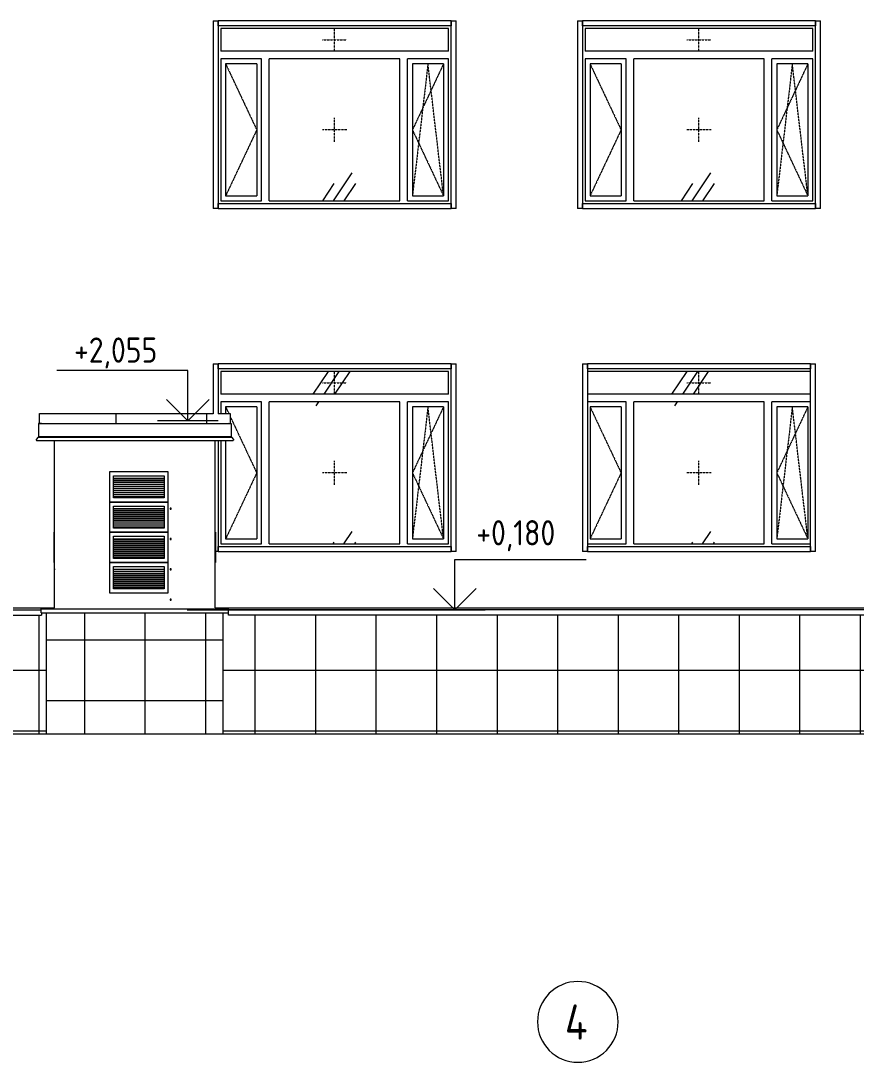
# Model space of a CAD drawing. Header units: millimetres. Extents: x -515342 to 330399, y -224905 to 507333.
# Drawn here: x 243080 to 251363, y -2235 to 8088 of the extents above; entities that cross this region are included whole.
import ezdxf

# ---------------------------------------------------------------- set-up
doc = ezdxf.new("R2010")
doc.units = ezdxf.units.MM
doc.linetypes.add('ASVP_Штриховая_ш2 п1', pattern=[3, 2, -1])
doc.layers.get('0').update_dxf_attribs({"lineweight": 0})
for name, color, linetype, lineweight in [('Аннотация', 7, 'Continuous', 0), ('Витраж', 7, 'Continuous', 0), ('Воздуховоды', 7, 'Continuous', 0), ('Крыша', 7, 'Continuous', 0), ('Крыша штриховка', 7, 'Continuous', 0), ('Линии', 7, 'Continuous', 0), ('Обобщенные модели', 7, 'Continuous', 0), ('Ограждение', 7, 'Continuous', 0), ('Окна', 7, 'Continuous', 0), ('Окна открывание', 7, 'Continuous', 0), ('Оси', 7, 'Continuous', 0), ('Отметки', 7, 'Continuous', 0), ('Стены внутренние', 7, 'Continuous', 0), ('Стены штриховка поверхности', 7, 'Continuous', 0)]:
    doc.layers.add(name, color=color, linetype=linetype, lineweight=lineweight)
doc.styles.add('GOST Common', font='', dxfattribs={"width": 0.9, "height": 350})
doc.styles.add('GOST Common_1', font='', dxfattribs={"width": 0.9, "height": 250})
doc.styles.get('GOST Common').set_extended_font_data('GOST Common')
doc.styles.get('GOST Common_1').set_extended_font_data('GOST Common')
pattern_1 = [(0, (21713.4, 150), (0, 600), []), (90, (21713.4, 150), (-600, 4e-14), [])]
pattern_2 = [(236.31, (995.8, 1244.6), (-1777.996, -3556.002), [641.07, -5769.6]), (236.31, (1031.34, 1137.9), (-1777.996, -3556.002), [384.64, -6026.03]), (236.31, (818, 1137.9), (-1777.996, -3556.002), [384.64, -6026.03])]

# ---------------------------------------------------------------- blocks, each defined once
blk = doc.blocks.new('Окно_ПВХ_3Створки_1Фрамуга-верх - АР_Окно_ОП_1820_h_х2370_3ст2фр-в-V14-О_АР_Эскиз_Фасад 1-12 копия 1')
at = {"layer": 'Окна'}
h = blk.add_hatch(dxfattribs=at)
h.set_pattern_fill('FP_1', color=256, style=0, pattern_type=2)
h.set_pattern_definition(pattern_2)
h.paths.add_polyline_path([(25465, 885), (25709, 885), (25709, 2193), (25401, 2193), (25401, 885)])
h = blk.add_hatch(dxfattribs=at)
h.set_pattern_fill('FP_1', color=256, style=0, pattern_type=2)
h.set_pattern_definition(pattern_2)
h.paths.add_polyline_path([(27253, 885), (27561, 885), (27561, 2193), (27253, 2193), (27253, 1131)])
at = {"layer": 'Окна открывание'}
h = blk.add_hatch(dxfattribs=at)
h.set_pattern_fill('FP_1', color=256, style=0, pattern_type=2)
h.set_pattern_definition(pattern_2)
h.paths.add_polyline_path([(26583, 2318), (27586, 2318), (27586, 2544), (25376, 2544), (25376, 2318), (25834, 2318)])
h = blk.add_hatch(dxfattribs=at)
h.set_pattern_fill('FP_1', color=256, style=0, pattern_type=2)
h.set_pattern_definition(pattern_2)
h.paths.add_polyline_path([(25834, 836), (27128, 836), (27128, 2242), (25834, 2242), (25834, 871)])
at = {"layer": 'Окна'}
for p, q in [((27586, 2544), (25376, 2544)), ((27586, 2318), (25376, 2318)), ((25758, 2242), (25376, 2242)), ((25401, 2193), (25401, 885)), ((25709, 2193), (25401, 2193)), ((25709, 2193), (25709, 885)), ((25758, 836), (25758, 2242)), ((27128, 2242), (25834, 2242)), ((25834, 836), (25834, 2242)), ((27128, 836), (27128, 2242)), ((27586, 2242), (27204, 2242)), ((27204, 836), (27204, 2242)), ((27253, 2193), (27253, 885)), ((27561, 2193), (27253, 2193)), ((27561, 2193), (27561, 885)), ((25376, 836), (25758, 836)), ((25401, 885), (25709, 885)), ((25834, 836), (27128, 836)), ((27204, 836), (27586, 836)), ((27253, 885), (27561, 885))]:
    blk.add_line(p, q, dxfattribs=at)
at = {"layer": 'Окна открывание', "linetype": 'ASVP_Штриховая_ш2 п1'}
for p, q in [((26481, 2318), (26481, 2544)), ((26361, 2431), (26601, 2431)), ((25401, 2193), (25709, 1539)), ((27407, 2193), (27253, 885)), ((27561, 2193), (27253, 1539)), ((27561, 885), (27407, 2193)), ((26481, 1419), (26481, 1659)), ((25709, 1539), (25401, 885)), ((26601, 1539), (26361, 1539)), ((27253, 1539), (27561, 885))]:
    blk.add_line(p, q, dxfattribs=at)
blk = doc.blocks.new('Окно_ПВХ_3Створки_1Фрамуга-верх - АР_Окно_ОП_1820_h_х2370_3ст2фр-в-V15-О_АР_Эскиз_Фасад 1-12 копия 1')
at = {"layer": 'Окна'}
h = blk.add_hatch(dxfattribs=at)
h.set_pattern_fill('FP_1', color=256, style=0, pattern_type=2)
h.set_pattern_definition(pattern_2)
h.paths.add_polyline_path([(21788, 885), (22096, 885), (22096, 2193), (21788, 2193), (21788, 2129), (21833, 2129), (21833, 2030), (21843, 2030), (21844, 1893), (21845, 1892), (21867, 1869), (21866, 1864), (21863, 1862), (21858, 1861), (21788, 1861), (21788, 1193)])
h = blk.add_hatch(dxfattribs=at)
h.set_pattern_fill('FP_1', color=256, style=0, pattern_type=2)
h.set_pattern_definition(pattern_2)
h.paths.add_polyline_path([(23899, 885), (23948, 885), (23948, 2193), (23640, 2193), (23640, 885), (23676, 885)])
at = {"layer": 'Окна открывание'}
h = blk.add_hatch(dxfattribs=at)
h.set_pattern_fill('FP_1', color=256, style=0, pattern_type=2)
h.set_pattern_definition(pattern_2)
h.paths.add_polyline_path([(23591, 2318), (23997, 2318), (23997, 2544), (21739, 2544), (21739, 2318), (23515, 2318)])
h = blk.add_hatch(dxfattribs=at)
h.set_pattern_fill('FP_1', color=256, style=0, pattern_type=2)
h.set_pattern_definition(pattern_2)
h.paths.add_polyline_path([(22221, 836), (23515, 836), (23515, 2242), (22221, 2242), (22221, 971)])
at = {"layer": 'Окна'}
for p, q in [((23997, 2544), (21739, 2544)), ((21739, 2544), (21739, 2318)), ((23997, 2318), (23997, 2544)), ((23997, 2318), (21739, 2318)), ((22145, 2242), (21739, 2242)), ((21739, 2242), (21739, 2129)), ((21788, 2193), (21788, 2129)), ((22096, 2193), (21788, 2193)), ((22096, 2193), (22096, 885)), ((22145, 836), (22145, 2242)), ((23515, 2242), (22221, 2242)), ((22221, 836), (22221, 2242)), ((23515, 836), (23515, 2242)), ((23997, 2242), (23591, 2242)), ((23591, 836), (23591, 2242)), ((23640, 2193), (23640, 885)), ((23948, 2193), (23640, 2193)), ((23948, 2193), (23948, 885)), ((23997, 836), (23997, 2242)), ((21739, 1862), (21739, 836)), ((21788, 1862), (21788, 885)), ((21739, 836), (22145, 836)), ((21788, 885), (22096, 885)), ((22221, 836), (23515, 836)), ((23591, 836), (23997, 836)), ((23640, 885), (23948, 885))]:
    blk.add_line(p, q, dxfattribs=at)
at = {"layer": 'Окна открывание', "linetype": 'ASVP_Штриховая_ш2 п1'}
for p, q in [((22868, 2318), (22868, 2544)), ((22748, 2431), (22988, 2431)), ((21788, 2193), (21819, 2129)), ((23794, 2193), (23640, 885)), ((23948, 2193), (23640, 1539)), ((23948, 885), (23794, 2193)), ((21833, 2097), (22096, 1539)), ((22868, 1419), (22868, 1659)), ((22096, 1539), (21788, 885)), ((22988, 1539), (22748, 1539)), ((23640, 1539), (23948, 885))]:
    blk.add_line(p, q, dxfattribs=at)
blk = doc.blocks.new('Окно_ПВХ_3Створки_1Фрамуга-верх - АР_Окно_ОП_1820_h_х2370_3ст2фр-в-V52-О_АР_Эскиз_Фасад 1-12 копия 1')
at = {"layer": 'Окна'}
h = blk.add_hatch(dxfattribs=at)
h.set_pattern_fill('FP_1', color=256, style=0, pattern_type=2)
h.set_pattern_definition(pattern_2)
h.paths.add_polyline_path([(25401, 4285), (25709, 4285), (25709, 5593), (25401, 5593), (25401, 4428)])
h = blk.add_hatch(dxfattribs=at)
h.set_pattern_fill('FP_1', color=256, style=0, pattern_type=2)
h.set_pattern_definition(pattern_2)
h.paths.add_polyline_path([(27253, 4285), (27561, 4285), (27561, 5593), (27253, 5593), (27253, 4327)])
at = {"layer": 'Окна открывание'}
h = blk.add_hatch(dxfattribs=at)
h.set_pattern_fill('FP_1', color=256, style=0, pattern_type=2)
h.set_pattern_definition(pattern_2)
h.paths.add_polyline_path([(25834, 4236), (27128, 4236), (27128, 5642), (25834, 5642), (25834, 4327)])
at = {"layer": 'Окна'}
for p, q in [((27610, 5944), (25352, 5944)), ((25352, 5944), (25352, 5718)), ((27610, 5718), (27610, 5944)), ((27610, 5718), (25352, 5718)), ((25758, 5642), (25352, 5642)), ((25352, 5642), (25352, 4236)), ((25401, 5593), (25401, 4285)), ((25709, 5593), (25401, 5593)), ((25709, 5593), (25709, 4285)), ((25758, 4236), (25758, 5642)), ((27128, 5642), (25834, 5642)), ((25834, 4236), (25834, 5642)), ((27128, 4236), (27128, 5642)), ((27610, 5642), (27204, 5642)), ((27204, 4236), (27204, 5642)), ((27253, 5593), (27253, 4285)), ((27561, 5593), (27253, 5593)), ((27561, 5593), (27561, 4285)), ((27610, 4236), (27610, 5642)), ((25352, 4236), (25758, 4236)), ((25401, 4285), (25709, 4285)), ((25834, 4236), (27128, 4236)), ((27204, 4236), (27610, 4236)), ((27253, 4285), (27561, 4285))]:
    blk.add_line(p, q, dxfattribs=at)
at = {"layer": 'Окна открывание', "linetype": 'ASVP_Штриховая_ш2 п1'}
for p, q in [((26481, 5718), (26481, 5944)), ((26361, 5831), (26601, 5831)), ((25401, 5593), (25709, 4939)), ((27407, 5593), (27253, 4285)), ((27561, 5593), (27253, 4939)), ((27561, 4285), (27407, 5593)), ((26481, 4819), (26481, 5059)), ((25709, 4939), (25401, 4285)), ((26601, 4939), (26361, 4939)), ((27253, 4939), (27561, 4285))]:
    blk.add_line(p, q, dxfattribs=at)
blk = doc.blocks.new('Окно_ПВХ_3Створки_1Фрамуга-верх - АР_Окно_ОП_1820_h_х2370_3ст2фр-в-V53-О_АР_Эскиз_Фасад 1-12 копия 1')
at = {"layer": 'Окна'}
h = blk.add_hatch(dxfattribs=at)
h.set_pattern_fill('FP_1', color=256, style=0, pattern_type=2)
h.set_pattern_definition(pattern_2)
h.paths.add_polyline_path([(21886, 4285), (22096, 4285), (22096, 5593), (21788, 5593), (21788, 4285)])
h = blk.add_hatch(dxfattribs=at)
h.set_pattern_fill('FP_1', color=256, style=0, pattern_type=2)
h.set_pattern_definition(pattern_2)
h.paths.add_polyline_path([(23948, 4285), (23948, 5593), (23640, 5593), (23640, 4285), (23899, 4285)])
at = {"layer": 'Окна открывание'}
h = blk.add_hatch(dxfattribs=at)
h.set_pattern_fill('FP_1', color=256, style=0, pattern_type=2)
h.set_pattern_definition(pattern_2)
h.paths.add_polyline_path([(23312, 4236), (23515, 4236), (23515, 5642), (22221, 5642), (22221, 4236), (23284, 4236)])
at = {"layer": 'Окна'}
for p, q in [((23997, 5944), (21739, 5944)), ((21739, 5944), (21739, 5718)), ((23997, 5718), (23997, 5944)), ((23997, 5718), (21739, 5718)), ((22145, 5642), (21739, 5642)), ((21739, 5642), (21739, 4236)), ((21788, 5593), (21788, 4285)), ((22096, 5593), (21788, 5593)), ((22096, 5593), (22096, 4285)), ((22145, 4236), (22145, 5642)), ((23515, 5642), (22221, 5642)), ((22221, 4236), (22221, 5642)), ((23515, 4236), (23515, 5642)), ((23997, 5642), (23591, 5642)), ((23591, 4236), (23591, 5642)), ((23640, 5593), (23640, 4285)), ((23948, 5593), (23640, 5593)), ((23948, 5593), (23948, 4285)), ((23997, 4236), (23997, 5642)), ((21739, 4236), (22145, 4236)), ((21788, 4285), (22096, 4285)), ((22221, 4236), (23515, 4236)), ((23591, 4236), (23997, 4236)), ((23640, 4285), (23948, 4285))]:
    blk.add_line(p, q, dxfattribs=at)
at = {"layer": 'Окна открывание', "linetype": 'ASVP_Штриховая_ш2 п1'}
for p, q in [((22868, 5718), (22868, 5944)), ((22748, 5831), (22988, 5831)), ((21788, 5593), (22096, 4939)), ((23794, 5593), (23640, 4285)), ((23948, 5593), (23640, 4939)), ((23948, 4285), (23794, 5593)), ((22868, 4819), (22868, 5059)), ((22096, 4939), (21788, 4285)), ((22988, 4939), (22748, 4939)), ((23640, 4939), (23948, 4285))]:
    blk.add_line(p, q, dxfattribs=at)
blk = doc.blocks.new('Прямоугольный импост - АР_Откос_Металлический_50х330 Коричневый Правый-9899915-О_АР_Эскиз_Фасад 1-12 копия 1')
at = {"layer": 'Витраж'}
for p, q in [((25376, 2570), (25376, 2620)), ((27586, 2620), (25376, 2620)), ((27586, 2620), (27586, 2570)), ((27586, 2570), (25376, 2570))]:
    blk.add_line(p, q, dxfattribs=at)
blk = doc.blocks.new('Прямоугольный импост - АР_Откос_Металлический_50х330 Коричневый Левый-9899769-О_АР_Эскиз_Фасад 1-12 копия 1')
at = {"layer": 'Витраж'}
for p, q in [((25376, 760), (25376, 810)), ((25376, 810), (27586, 810)), ((25376, 760), (27586, 760)), ((27586, 810), (27586, 760))]:
    blk.add_line(p, q, dxfattribs=at)
blk = doc.blocks.new('Прямоугольный импост - АР_Откос_Металлический_50х330 Коричневый Правый-9899914-О_АР_Эскиз_Фасад 1-12 копия 1')
at = {"layer": 'Витраж'}
for p, q in [((38540, 2620), (38590, 2620)), ((38540, 2620), (38540, 760)), ((38590, 2620), (38590, 760)), ((38590, 760), (38540, 760))]:
    blk.add_line(p, q, dxfattribs=at)
blk = doc.blocks.new('Прямоугольный импост - АР_Откос_Металлический_50х330 Коричневый Левый-9899768-О_АР_Эскиз_Фасад 1-12 копия 1')
at = {"layer": 'Витраж'}
for p, q in [((40000, 2620), (40050, 2620)), ((40000, 760), (40000, 2620)), ((40050, 760), (40050, 2620)), ((40050, 760), (40000, 760))]:
    blk.add_line(p, q, dxfattribs=at)
blk = doc.blocks.new('Прямоугольный импост - АР_Откос_Металлический_50х330 Белый Правый-9899490-О_АР_Эскиз_Фасад 1-12 копия 1')
at = {"layer": 'Витраж'}
for p, q in [((21713, 2570), (21713, 2620)), ((24023, 2620), (21713, 2620)), ((24023, 2620), (24023, 2570)), ((24023, 2570), (21713, 2570))]:
    blk.add_line(p, q, dxfattribs=at)
blk = doc.blocks.new('Прямоугольный импост - АР_Откос_Металлический_50х330 Белый Левый-9898758-О_АР_Эскиз_Фасад 1-12 копия 1')
at = {"layer": 'Витраж'}
for p, q in [((21713, 760), (21713, 810)), ((21713, 810), (24023, 810)), ((21713, 760), (24023, 760)), ((24023, 810), (24023, 760))]:
    blk.add_line(p, q, dxfattribs=at)
blk = doc.blocks.new('Прямоугольный импост - АР_Откос_Металлический_50х330 Белый Правый-V98-О_АР_Эскиз_Фасад 1-12 копия 1')
at = {"layer": 'Витраж'}
for p, q in [((21663, 2620), (21713, 2620)), ((21663, 2620), (21663, 2124)), ((21713, 2620), (21713, 2124)), ((21713, 1862), (21713, 760)), ((21713, 760), (21688, 760))]:
    blk.add_line(p, q, dxfattribs=at)
blk = doc.blocks.new('Прямоугольный импост - АР_Откос_Металлический_50х330 Белый Левый-9898757-О_АР_Эскиз_Фасад 1-12 копия 1')
at = {"layer": 'Витраж'}
for p, q in [((31673, 2620), (31723, 2620)), ((31673, 760), (31673, 2620)), ((31723, 760), (31723, 2620)), ((31723, 760), (31673, 760))]:
    blk.add_line(p, q, dxfattribs=at)
blk = doc.blocks.new('Прямоугольный импост - АР_Откос_Металлический_50х330 Белый Правый-9899489-О_АР_Эскиз_Фасад 1-12 копия 1')
at = {"layer": 'Витраж'}
for p, q in [((30113, 2620), (30163, 2620)), ((30113, 2620), (30113, 760)), ((30163, 2620), (30163, 760)), ((30163, 760), (30113, 760))]:
    blk.add_line(p, q, dxfattribs=at)
blk = doc.blocks.new('Ограждение - Ограждение-9987008-О_АР_Эскиз_Фасад 1-12 копия 1')
at = {"layer": 'Ограждение'}
for p, q in [((21815, 190), (21815, 200)), ((40535, 182), (21815, 182)), ((21815, 130), (21815, 150)), ((40535, 130), (21815, 130))]:
    blk.add_line(p, q, dxfattribs=at)
blk = doc.blocks.new('Ограждение - Ограждение-9987607-О_АР_Эскиз_Фасад 1-12 копия 1')
at = {"layer": 'Ограждение'}
for p, q in [((19959, 190), (20091, 200)), ((19959, 150), (19959, 190)), ((19959, 190), (21815, 190)), ((19959, 150), (21815, 150)), ((21815, 190), (21683, 200)), ((21815, 150), (21815, 190))]:
    blk.add_line(p, q, dxfattribs=at)
blk = doc.blocks.new('Ограждение - Ограждение-10016620-О_АР_Эскиз_Фасад 1-12 копия 1')
at = {"layer": 'Ограждение'}
for p, q in [((15305, 130), (15305, 182)), ((15305, 182), (15375, 182)), ((15305, 130), (15375, 130)), ((15825, 182), (15970, 182)), ((15825, 130), (15970, 130)), ((16071, 182), (16587, 182)), ((16071, 130), (16587, 130)), ((16360, 200), (16587, 182)), ((16587, 182), (16605, 182)), ((16587, 182), (16587, 130)), ((16587, 130), (16605, 130)), ((16705, 182), (19959, 182)), ((16705, 130), (19962, 130)), ((19962, 200), (19962, 190)), ((19962, 150), (19962, 130))]:
    blk.add_line(p, q, dxfattribs=at)
blk = doc.blocks.new('443_Арктика_Решетка АМН - 1-10144462-О_АР_Эскиз_Фасад 1-12 копия 1')
at = {"layer": 'Воздуховоды'}
for p, q in [((21217, 950), (20637, 950)), ((20637, 950), (20637, 650)), ((21217, 650), (21217, 950)), ((20677, 690), (20677, 910)), ((20677, 910), (21177, 910)), ((20677, 883), (21177, 883)), ((21177, 882), (20677, 882)), ((20677, 863), (21177, 863)), ((21177, 862), (20677, 862)), ((20677, 843), (21177, 843)), ((21177, 842), (20677, 842)), ((21177, 910), (21177, 690)), ((20677, 823), (21177, 823)), ((21177, 822), (20677, 822)), ((20677, 803), (21177, 803)), ((21177, 802), (20677, 802)), ((20677, 783), (21177, 783)), ((21177, 782), (20677, 782)), ((20677, 763), (21177, 763)), ((21177, 762), (20677, 762)), ((20677, 743), (21177, 743)), ((21177, 742), (20677, 742)), ((20677, 723), (21177, 723)), ((20637, 650), (21217, 650)), ((21177, 722), (20677, 722)), ((20677, 703), (21177, 703)), ((21177, 702), (20677, 702)), ((21177, 690), (20677, 690))]:
    blk.add_line(p, q, dxfattribs=at)
blk = doc.blocks.new('Материал вентрешетки - Материал-10144709-О_АР_Эскиз_Фасад 1-12 копия 1')
at = {"layer": 'Обобщенные модели'}
for p, q in [((21249, 588), (21239, 588)), ((21239, 588), (21239, 578)), ((21239, 578), (21249, 578)), ((21249, 578), (21249, 588))]:
    blk.add_line(p, q, dxfattribs=at)
blk = doc.blocks.new('443_Арктика_Решетка АМН - 1-V346-О_АР_Эскиз_Фасад 1-12 копия 1')
at = {"layer": 'Воздуховоды'}
for p, q in [((21217, 1250), (20637, 1250)), ((20637, 1250), (20637, 950)), ((21217, 950), (21217, 1250)), ((20677, 990), (20677, 1210)), ((20677, 1210), (21177, 1210)), ((20677, 1183), (21177, 1183)), ((21177, 1182), (20677, 1182)), ((20677, 1163), (21177, 1163)), ((21177, 1162), (20677, 1162)), ((20677, 1143), (21177, 1143)), ((21177, 1142), (20677, 1142)), ((21177, 1210), (21177, 990)), ((20677, 1123), (21177, 1123)), ((21177, 1122), (20677, 1122)), ((20677, 1103), (21177, 1103)), ((21177, 1102), (20677, 1102)), ((20677, 1083), (21177, 1083)), ((21177, 1082), (20677, 1082)), ((20677, 1063), (21177, 1063)), ((21177, 1062), (20677, 1062)), ((20677, 1043), (21177, 1043)), ((21177, 1042), (20677, 1042)), ((20637, 950), (21217, 950)), ((20677, 1023), (21177, 1023)), ((21177, 1022), (20677, 1022)), ((20677, 1003), (21177, 1003)), ((21177, 1002), (20677, 1002)), ((21177, 990), (20677, 990))]:
    blk.add_line(p, q, dxfattribs=at)
blk = doc.blocks.new('443_Арктика_Решетка АМН - 1-V347-О_АР_Эскиз_Фасад 1-12 копия 1')
at = {"layer": 'Воздуховоды'}
for p, q in [((21217, 1550), (20637, 1550)), ((20637, 1550), (20637, 1250)), ((21217, 1250), (21217, 1550)), ((20677, 1290), (20677, 1510)), ((20677, 1510), (21177, 1510)), ((20677, 1483), (21177, 1483)), ((21177, 1482), (20677, 1482)), ((20677, 1463), (21177, 1463)), ((21177, 1462), (20677, 1462)), ((21177, 1510), (21177, 1290)), ((20677, 1443), (21177, 1443)), ((21177, 1442), (20677, 1442)), ((20677, 1423), (21177, 1423)), ((21177, 1422), (20677, 1422)), ((20677, 1403), (21177, 1403)), ((21177, 1402), (20677, 1402)), ((20677, 1383), (21177, 1383)), ((21177, 1382), (20677, 1382)), ((20677, 1363), (21177, 1363)), ((21177, 1362), (20677, 1362)), ((20677, 1343), (21177, 1343)), ((21177, 1342), (20677, 1342)), ((20637, 1250), (21217, 1250)), ((20677, 1323), (21177, 1323)), ((21177, 1322), (20677, 1322)), ((20677, 1303), (21177, 1303)), ((21177, 1302), (20677, 1302)), ((21177, 1290), (20677, 1290))]:
    blk.add_line(p, q, dxfattribs=at)
blk = doc.blocks.new('443_Арктика_Решетка АМН - 1-V348-О_АР_Эскиз_Фасад 1-12 копия 1')
at = {"layer": 'Воздуховоды'}
for p, q in [((21217, 650), (20637, 650)), ((20637, 650), (20637, 350)), ((21217, 350), (21217, 650)), ((20677, 390), (20677, 610)), ((20677, 610), (21177, 610)), ((20677, 583), (21177, 583)), ((21177, 582), (20677, 582)), ((20677, 563), (21177, 563)), ((21177, 562), (20677, 562)), ((20677, 543), (21177, 543)), ((21177, 542), (20677, 542)), ((20677, 523), (21177, 523)), ((21177, 522), (20677, 522)), ((21177, 610), (21177, 390)), ((20677, 503), (21177, 503)), ((21177, 502), (20677, 502)), ((20677, 483), (21177, 483)), ((21177, 482), (20677, 482)), ((20677, 463), (21177, 463)), ((21177, 462), (20677, 462)), ((20677, 443), (21177, 443)), ((21177, 442), (20677, 442)), ((20677, 423), (21177, 423)), ((21177, 422), (20677, 422)), ((20637, 350), (21217, 350)), ((20677, 403), (21177, 403)), ((21177, 402), (20677, 402)), ((21177, 390), (20677, 390))]:
    blk.add_line(p, q, dxfattribs=at)
blk = doc.blocks.new('443_Арктика_Решетка АМН - 2-10148031-О_АР_Эскиз_Фасад 1-12 копия 1')
at = {"layer": 'Воздуховоды'}
for p, q in [((21683, 950), (21688, 950)), ((21688, 950), (21688, 650)), ((21683, 650), (21688, 650))]:
    blk.add_line(p, q, dxfattribs=at)
blk = doc.blocks.new('443_Арктика_Решетка АМН - 2-V349-О_АР_Эскиз_Фасад 1-12 копия 1')
at = {"layer": 'Воздуховоды'}
for p, q in [((20086, 650), (20086, 950)), ((20086, 950), (20091, 950)), ((20091, 650), (20086, 650))]:
    blk.add_line(p, q, dxfattribs=at)
blk = doc.blocks.new('Материал вентрешетки - Материал-V350-О_АР_Эскиз_Фасад 1-12 копия 1')
at = {"layer": 'Обобщенные модели'}
for p, q in [((20090, 578), (20090, 588)), ((20090, 588), (20090, 578)), ((20091, 588), (20090, 588)), ((20091, 588), (20090, 588)), ((20090, 578), (20091, 578)), ((20091, 578), (20090, 578))]:
    blk.add_line(p, q, dxfattribs=at)
blk = doc.blocks.new('СД_Люблино_Фасады_rvt-1-О_АР_Эскиз_Фасад 1-12 копия 1')
at = {"layer": 'Стены штриховка поверхности', "true_color": 0xcacaca}
h = blk.add_hatch(dxfattribs=at)
h.set_pattern_fill('FP_10', color=9, style=0, pattern_type=2)
h.set_pattern_definition([(0, (20060.9, -3150), (0, 600), []), (90, (20060.9, -3150), (-600, 4e-14), [])])
h.paths.add_polyline_path([(16535, -1170), (16544, -1170), (16544, -1050), (17138, -1050), (17138, -650), (19318, -650), (19318, -1050), (20011, -1050), (20011, 150), (19962, 150), (19962, 130), (16705, 130), (16705, 65), (16710, 65), (16710, 50), (16705, 50), (16705, -677), (16710, -677), (16710, -692), (16705, -692), (16705, -704), (16706, -704), (16706, -754), (16705, -754), (16705, -812), (16725, -819), (16725, -923), (16605, -885), (16605, -754), (16603, -754), (16603, -704), (16605, -704), (16605, -692), (16602, -692), (16600, -689), (16600, -689), (16535, -689), (16535, -1050)])
h.paths.add_polyline_path([(16600, -684), (16602, -677), (16605, -677), (16605, 50), (16602, 50), (16600, 54), (16600, 53), (16535, 53), (16535, -679), (16600, -680), (16600, -683)])
h.paths.add_polyline_path([(19298, -648), (17158, -648), (17158, -340), (19298, -340), (19298, -641)])
h.paths.add_polyline_path([(16602, 50), (16601, 50), (16601, 55)])
h.paths.add_polyline_path([(16600, 58), (16602, 65), (16605, 65), (16605, 130), (16535, 130), (16535, 63), (16600, 62), (16600, 59)])
h = blk.add_hatch(dxfattribs=at)
h.set_pattern_fill('FP_12', color=9, style=0, pattern_type=2)
h.set_pattern_definition(pattern_1)
h.paths.add_polyline_path([(20111, -1050), (20111, 150), (20011, 150), (20011, -1050), (20100, -1050)])
h = blk.add_hatch(dxfattribs=at)
h.set_pattern_fill('FP_12', color=9, style=0, pattern_type=2)
h.set_pattern_definition(pattern_1)
h.paths.add_polyline_path([(21215, -1050), (21763, -1050), (21763, 150), (20111, 150), (20111, -1050), (21172, -1050)])
h = blk.add_hatch(dxfattribs=at)
h.set_pattern_fill('FP_11', color=9, style=0, pattern_type=2)
h.set_pattern_definition([(0, (41405, -3150), (0, 600), []), (90, (41405, -3150), (-600, 4e-14), [])])
h.paths.add_polyline_path([(34635, -1050), (38173, -1050), (38173, -650), (40353, -650), (40353, -1050), (40535, -1050), (40535, -754), (40533, -754), (40533, -704), (40535, -704), (40535, -692), (40530, -692), (40530, -677), (40535, -677), (40535, 50), (40530, 50), (40530, 65), (40535, 65), (40535, 130), (21815, 130), (21815, 150), (21763, 150), (21763, -1050), (29658, -1050), (29658, -650), (31838, -650), (31838, -1050), (32433, -1050), (32433, -650), (34613, -650), (34613, -1050)])
h.paths.add_polyline_path([(41323, -530), (41323, -525), (41355, -525), (41355, -406), (41318, -418), (41318, -523), (41321, -523), (41323, -529)])
h.paths.add_polyline_path([(41345, -650), (41355, -650), (41355, -535), (41323, -534), (41322, -533), (41321, -538), (41318, -538), (41319, -550), (41320, -550), (41320, -600), (41319, -600), (41319, -650)])
h.paths.add_polyline_path([(40635, -650), (41219, -650), (41218, -600), (41217, -600), (41217, -538), (41213, -538), (41213, -523), (41218, -523), (41217, -450), (40635, -640), (40635, -648)])
h.paths.add_polyline_path([(31818, -648), (29678, -648), (29678, -340), (31818, -340), (31818, -601)])
h.paths.add_polyline_path([(39238, -648), (38193, -648), (38193, -340), (40333, -340), (40333, -648), (39263, -648)])
h.paths.add_polyline_path([(32453, -648), (32453, -340), (34593, -340), (34593, -648), (32503, -648)])
h.paths.add_polyline_path([(40635, -587), (40643, -585), (40641, -580), (41218, -392), (41218, 130), (40635, 130), (40635, 65), (40640, 65), (40640, 50), (40635, 50), (40635, -586)])
h.paths.add_polyline_path([(41318, -360), (41346, -351), (41348, -355), (41355, -353), (41355, 180), (41318, 180), (41318, -356)])
at = {"layer": 'Стены внутренние'}
for p, q in [((20091, 200), (20091, 1862)), ((21683, 200), (21683, 1862)), ((16705, 200), (20086, 200)), ((20011, -1050), (20011, 150)), ((21688, 200), (40535, 200)), ((21763, -1050), (21763, 150))]:
    blk.add_line(p, q, dxfattribs=at)
at = {"layer": 'Витраж', "lineweight": 9}
for name, p in [('Прямоугольный импост - АР_Откос_Металлический_50х330 Белый Правый-9899489-О_АР_Эскиз_Фасад 1-12 копия 1', (-8449, 3400)), ('Прямоугольный импост - АР_Откос_Металлический_50х330 Белый Правый-9899490-О_АР_Эскиз_Фасад 1-12 копия 1', (0, 3400)), ('Прямоугольный импост - АР_Откос_Металлический_50х330 Белый Левый-9898757-О_АР_Эскиз_Фасад 1-12 копия 1', (-7649, 3400)), ('Прямоугольный импост - АР_Откос_Металлический_50х330 Белый Правый-9899489-О_АР_Эскиз_Фасад 1-12 копия 1', (-4837, 3400)), ('Прямоугольный импост - АР_Откос_Металлический_50х330 Белый Правый-9899490-О_АР_Эскиз_Фасад 1-12 копия 1', (3612, 3400)), ('Прямоугольный импост - АР_Откос_Металлический_50х330 Белый Левый-9898757-О_АР_Эскиз_Фасад 1-12 копия 1', (-4037, 3400)), ('Прямоугольный импост - АР_Откос_Металлический_50х330 Белый Левый-9898758-О_АР_Эскиз_Фасад 1-12 копия 1', (0, 3400)), ('Прямоугольный импост - АР_Откос_Металлический_50х330 Белый Левый-9898758-О_АР_Эскиз_Фасад 1-12 копия 1', (3612, 3400)), ('Прямоугольный импост - АР_Откос_Металлический_50х330 Белый Правый-V98-О_АР_Эскиз_Фасад 1-12 копия 1', (0, 0)), ('Прямоугольный импост - АР_Откос_Металлический_50х330 Белый Правый-9899490-О_АР_Эскиз_Фасад 1-12 копия 1', (0, 0)), ('Прямоугольный импост - АР_Откос_Металлический_50х330 Белый Левый-9898757-О_АР_Эскиз_Фасад 1-12 копия 1', (-7649, 0)), ('Прямоугольный импост - АР_Откос_Металлический_50х330 Коричневый Правый-9899914-О_АР_Эскиз_Фасад 1-12 копия 1', (-13214, 0)), ('Прямоугольный импост - АР_Откос_Металлический_50х330 Коричневый Правый-9899915-О_АР_Эскиз_Фасад 1-12 копия 1', (0, 0)), ('Прямоугольный импост - АР_Откос_Металлический_50х330 Коричневый Левый-9899768-О_АР_Эскиз_Фасад 1-12 копия 1', (-12414, 0)), ('Прямоугольный импост - АР_Откос_Металлический_50х330 Белый Левый-9898758-О_АР_Эскиз_Фасад 1-12 копия 1', (0, 0)), ('Прямоугольный импост - АР_Откос_Металлический_50х330 Коричневый Левый-9899769-О_АР_Эскиз_Фасад 1-12 копия 1', (0, 0))]:
    blk.add_blockref(name, p, dxfattribs=at)
at = {"layer": 'Воздуховоды', "lineweight": 9}
for name in ['443_Арктика_Решетка АМН - 1-V347-О_АР_Эскиз_Фасад 1-12 копия 1', '443_Арктика_Решетка АМН - 1-V346-О_АР_Эскиз_Фасад 1-12 копия 1', '443_Арктика_Решетка АМН - 2-V349-О_АР_Эскиз_Фасад 1-12 копия 1', '443_Арктика_Решетка АМН - 1-10144462-О_АР_Эскиз_Фасад 1-12 копия 1', '443_Арктика_Решетка АМН - 2-10148031-О_АР_Эскиз_Фасад 1-12 копия 1', '443_Арктика_Решетка АМН - 1-V348-О_АР_Эскиз_Фасад 1-12 копия 1']:
    blk.add_blockref(name, (0, 0), dxfattribs=at)
at = {"layer": 'Обобщенные модели', "lineweight": 9}
for name, p in [('Материал вентрешетки - Материал-10144709-О_АР_Эскиз_Фасад 1-12 копия 1', (0, 600)), ('Материал вентрешетки - Материал-10144709-О_АР_Эскиз_Фасад 1-12 копия 1', (0, 300)), ('Материал вентрешетки - Материал-V350-О_АР_Эскиз_Фасад 1-12 копия 1', (0, 0)), ('Материал вентрешетки - Материал-10144709-О_АР_Эскиз_Фасад 1-12 копия 1', (0, 0)), ('Материал вентрешетки - Материал-10144709-О_АР_Эскиз_Фасад 1-12 копия 1', (0, -300))]:
    blk.add_blockref(name, p, dxfattribs=at)
at = {"layer": 'Ограждение', "lineweight": 9}
for name in ['Ограждение - Ограждение-10016620-О_АР_Эскиз_Фасад 1-12 копия 1', 'Ограждение - Ограждение-9987607-О_АР_Эскиз_Фасад 1-12 копия 1', 'Ограждение - Ограждение-9987008-О_АР_Эскиз_Фасад 1-12 копия 1']:
    blk.add_blockref(name, (0, 0), dxfattribs=at)
at = {"layer": 'Окна', "lineweight": 9}
for name in ['Окно_ПВХ_3Створки_1Фрамуга-верх - АР_Окно_ОП_1820_h_х2370_3ст2фр-в-V53-О_АР_Эскиз_Фасад 1-12 копия 1', 'Окно_ПВХ_3Створки_1Фрамуга-верх - АР_Окно_ОП_1820_h_х2370_3ст2фр-в-V52-О_АР_Эскиз_Фасад 1-12 копия 1', 'Окно_ПВХ_3Створки_1Фрамуга-верх - АР_Окно_ОП_1820_h_х2370_3ст2фр-в-V15-О_АР_Эскиз_Фасад 1-12 копия 1', 'Окно_ПВХ_3Створки_1Фрамуга-верх - АР_Окно_ОП_1820_h_х2370_3ст2фр-в-V14-О_АР_Эскиз_Фасад 1-12 копия 1']:
    blk.add_blockref(name, (0, 0), dxfattribs=at)
blk = doc.blocks.new('Ограждение - Ограждение-10152393-О_АР_Эскиз_Фасад 1-12 копия 1')
at = {"layer": 'Ограждение'}
for p, q in [((19957, 2031), (19931, 2030)), ((19931, 2030), (21843, 2030)), ((19931, 2030), (19931, 1895)), ((21818, 2031), (21843, 2030)), ((21843, 2030), (21843, 1895)), ((19930, 1892), (19909, 1871)), ((19913, 1861), (21861, 1861)), ((19930, 1892), (21845, 1892)), ((21843, 1895), (19931, 1895)), ((21845, 1892), (21865, 1871))]:
    blk.add_line(p, q, dxfattribs=at)
for points in [[(19909, 1871), (19909, 1871), (19908, 1870), (19908, 1869), (19907, 1867), (19908, 1866), (19908, 1865), (19908, 1864), (19909, 1864), (19909, 1863), (19909, 1863), (19910, 1863), (19910, 1862), (19910, 1862), (19911, 1862), (19912, 1862), (19912, 1862), (19912, 1861), (19913, 1861), (19913, 1861), (19913, 1861)], [(21865, 1871), (21866, 1871), (21866, 1870), (21867, 1869), (21867, 1867), (21867, 1866), (21866, 1865), (21866, 1864), (21866, 1864), (21865, 1863), (21865, 1863), (21865, 1863), (21864, 1862), (21864, 1862), (21863, 1862), (21863, 1862), (21862, 1862), (21862, 1861), (21862, 1861), (21861, 1861), (21861, 1861)]]:
    blk.add_open_spline(points, degree=3, knots=[0, 0, 0, 0, 0.0833333, 0.1666667, 0.25, 0.3333333, 0.375, 0.4166667, 0.4583333, 0.4791667, 0.5, 0.5416667, 0.5625, 0.5833333, 0.625, 0.6666667, 0.6875, 0.7083333, 0.7291667, 0.75, 0.75, 0.75, 0.75], dxfattribs=at)
for points in [[(19931, 1895), (19931, 1895), (19931, 1894), (19930, 1893), (19930, 1892), (19930, 1892)], [(21843, 1895), (21843, 1895), (21844, 1894), (21844, 1893), (21844, 1892), (21845, 1892)]]:
    blk.add_open_spline(points, degree=3, dxfattribs=at)
blk = doc.blocks.new('Ось сетки - Круг_Ø8 мм-6577-О_АР_Эскиз_Фасад 1-12 копия 1')
at = {"layer": 'Оси'}
for start, end in [(360, 180), (180, 360)]:
    blk.add_arc((0, -3903), 400, start, end, dxfattribs=at)
blk = doc.blocks.new('Высотные отметки - Стрелка вверх-5091-О_АР_Эскиз_Фасад 1-12 копия 1')
at = {"layer": 'Аннотация'}
for p, q in [((-3130, 3900), (-4430, 3900)), ((-3130, 3400), (-3130, 3900)), ((-3130, 3400), (-3342, 3612)), ((-3130, 3400), (-2918, 3612)), ((-2830, 3400), (-3430, 3400))]:
    blk.add_line(p, q, dxfattribs=at)

msp = doc.modelspace()

# ---------------------------------------------------------------- hatches: boundary and pattern name
at = {"layer": 'Крыша штриховка'}
h = msp.add_hatch(dxfattribs=at)
h.set_pattern_fill('FP_220', color=256, style=0, pattern_type=2)
h.set_pattern_definition([(0, (223323.4, 3892.4), (0, 1196.17), []), (90, (223323.4, 3892.4), (-900, 6e-14), [])])
h.paths.add_polyline_path([(243264.3289, 4098.0355), (243315.2485, 4098.5097), (245156.8289, 4098.5097), (245156.8289, 4196.6051), (245036.8289, 4196.6051), (245036.8289, 4191.7931), (244986.8289, 4191.7931), (244986.0988, 4196.6051), (243264.3289, 4196.6051), (243264.3289, 4098.5097)])

# ---------------------------------------------------------------- linework, layer by layer
at = {"layer": 'Крыша'}
for p, q in [((243264.3289, 4097.7355), (243264.3289, 4196.6051)), ((243264.3289, 4196.6051), (244986.0988, 4196.6051)), ((245036.8289, 4196.6051), (245156.8289, 4196.6051)), ((245156.8289, 4196.6051), (245156.8289, 4097.7355))]:
    msp.add_line(p, q, dxfattribs=at)
at = {"layer": 'Линии'}
for p, q in [((244790.3746, 4122.4051), (244470.3746, 4122.4051)), ((245095.8289, 1017.7355), (239867.3997, 1017.7355)), ((264669.3997, 1017.7355), (245095.8289, 1017.7355))]:
    msp.add_line(p, q, dxfattribs=at)
at = {"layer": 'Отметки'}
for p, q in [((244790.3746, 4122.4051), (244736.752, 4122.4051)), ((244730.5618, 2247.7355), (247384.9224, 2247.7355))]:
    msp.add_line(p, q, dxfattribs=at)

# ---------------------------------------------------------------- block references
msp.add_blockref('СД_Люблино_Фасады_rvt-1-О_АР_Эскиз_Фасад 1-12 копия 1', (223323.3997, 2067.7355))
at = {"layer": 'Ограждение'}
msp.add_blockref('Ограждение - Ограждение-10152393-О_АР_Эскиз_Фасад 1-12 копия 1', (223323.3997, 2067.7355), dxfattribs=at)
at = {"layer": 'Оси'}
msp.add_blockref('Ось сетки - Круг_Ø8 мм-6577-О_АР_Эскиз_Фасад 1-12 копия 1', (248603.3997, 2067.7355), dxfattribs=at)
at = {"layer": 'Отметки'}
msp.add_blockref('Высотные отметки - Стрелка вверх-5091-О_АР_Эскиз_Фасад 1-12 копия 1', (247867.0602, 722.4051), dxfattribs=at)
at = {"layer": 'Отметки', "extrusion": (0, 0, -1)}
msp.add_blockref('Высотные отметки - Стрелка вверх-5091-О_АР_Эскиз_Фасад 1-12 копия 1', (-244254.6142, -1152.2645), dxfattribs=at)

# ---------------------------------------------------------------- texts
at = {"layer": 'Оси', "insert": (248474.769, -1662.3053), "char_height": 350, "width": 310.253062, "attachment_point": 1, "style": 'GOST Common'}
msp.add_mtext('\\fGOST Common|b0|i0|c204|p34|;\\W.9;4', dxfattribs=at)
at = {"layer": 'Отметки', "char_height": 250, "attachment_point": 1, "line_spacing_factor": 1.022761, "style": 'GOST Common_1'}
for s, insert, width in [('+2,055', (243608.0759, 4949.1122), 1028.822569), ('+0,180', (247596.5842, 3137.9404), 977.532294)]:
    msp.add_mtext(s, dxfattribs=dict(at, insert=insert, width=width))

doc.saveas('drawing.dxf')
